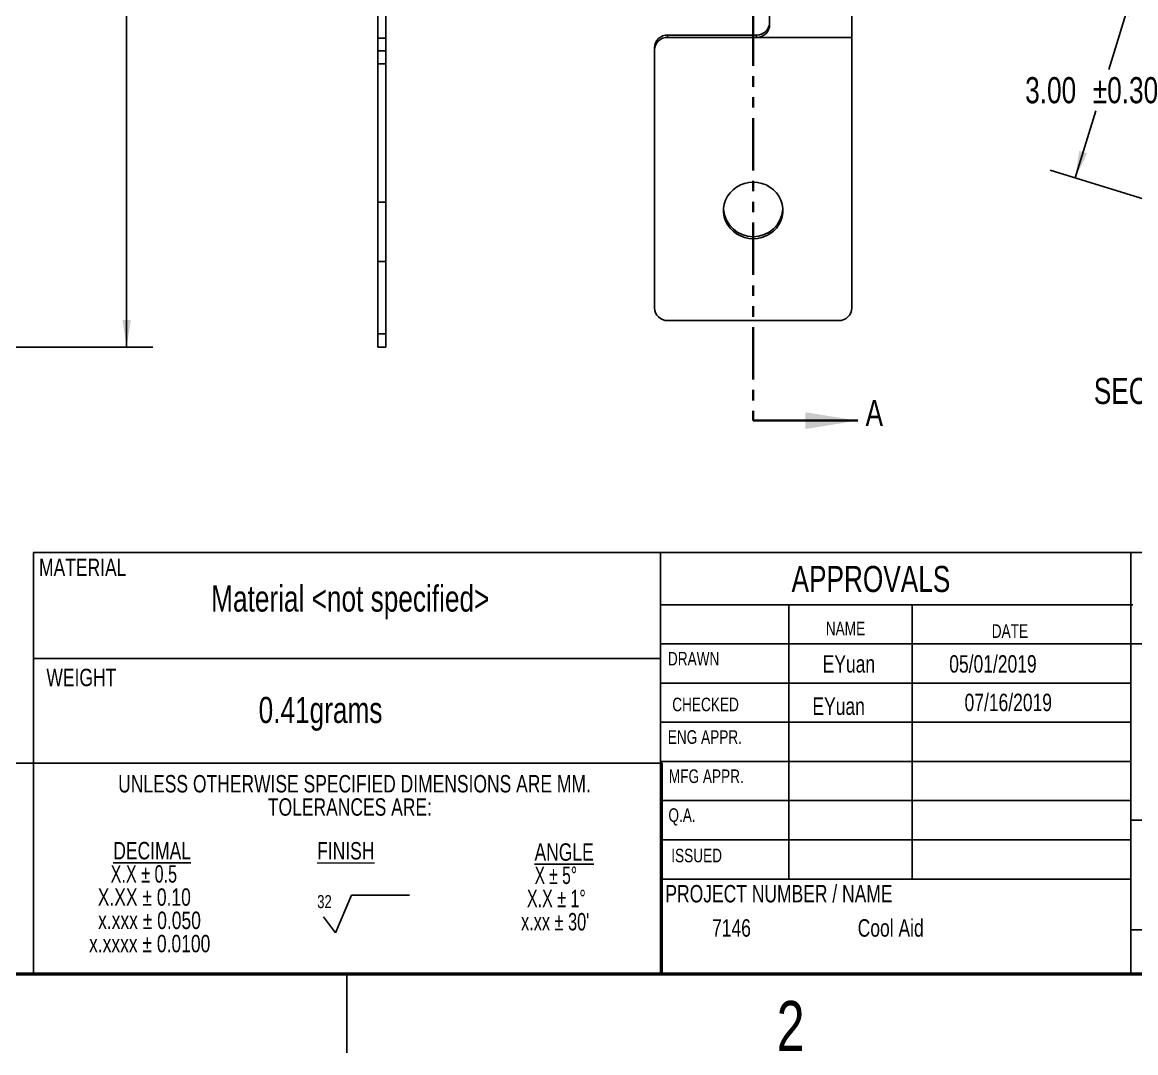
# Model space of a CAD drawing. Header units: millimetres. Extents: x 0.4 to 53.6, y 0.4 to 34.5.
# Drawn here: x 22.06 to 38.97, y 0.4 to 16.05 of the extents above; entities that cross this region are included whole.
import ezdxf

# ---------------------------------------------------------------- set-up
doc = ezdxf.new("R2010")
doc.units = ezdxf.units.MM
doc.header["$LTSCALE"] = 0.125
doc.linetypes.add('PHANTOM', pattern=[12.7, 6.35, -1.27, 1.27, -1.27, 1.27, -1.27])
for name, color, linetype in [('DIMENSIONS', 7, 'Continuous'), ('FORMAT', 7, 'Continuous'), ('FPC_OUTLINE', 7, 'Continuous')]:
    doc.layers.add(name, color=color, linetype=linetype)
doc.styles.add('SLDTEXTSTYLE0', font='TXT', dxfattribs={"width": 0.75})
doc.styles.add('SLDTEXTSTYLE1', font='TXT', dxfattribs={"width": 0.666667})
doc.styles.add('SLDTEXTSTYLE2', font='TXT', dxfattribs={"width": 0.6875})
doc.styles.add('SLDTEXTSTYLE3', font='TXT', dxfattribs={"width": 0.7})
doc.styles.add('SLDTEXTSTYLE4', font='TXT', dxfattribs={"width": 0.694444})
doc.dimstyles.new('SLDDIMSTYLE22', dxfattribs={"dimtxt": 0.396875, "dimasz": 0.41275, "dimexe": 0, "dimexo": 0.0625, "dimgap": 0.099219, "dimtad": 0, "dimtih": 1, "dimtoh": 1, "dimrnd": 1e-09, "dimzin": 4, "dimdsep": 46, "dimtxsty": 'SLDTEXTSTYLE0', "dimsah": 1, "dimcen": 0.09, "dimadec": 0, "dimazin": 1, "dimtol": 1, "dimtp": 0.3, "dimtm": 0.3, "dimtfac": 1, "dimtofl": 0, "dimtmove": 0, "dimatfit": 3, "dimfxl": 1, "dimfrac": 2, "dimtolj": 1, "dimtzin": 0, "dimarcsym": 0})
doc.dimstyles.new('SLDDIMSTYLE4', dxfattribs={"dimtxt": 0.396875, "dimasz": 0.41275, "dimexe": 0, "dimexo": 0.0625, "dimgap": 0.099219, "dimtad": 0, "dimtih": 1, "dimtoh": 1, "dimrnd": 1e-09, "dimzin": 4, "dimdsep": 46, "dimtxsty": 'SLDTEXTSTYLE0', "dimsah": 1, "dimcen": 0.09, "dimadec": 0, "dimazin": 1, "dimtol": 1, "dimtp": 0.25, "dimtm": 0.25, "dimtfac": 1, "dimtofl": 0, "dimtmove": 0, "dimatfit": 3, "dimfxl": 1, "dimfrac": 2, "dimtolj": 1, "dimarcsym": 0})

# ---------------------------------------------------------------- blocks, each defined once
blk = doc.blocks.new('SW_NOTE_0')
at = {"layer": 'FORMAT', "color": 0, "char_height": 0.2646, "attachment_point": 2}
for s, insert, style in [('\\LANGLE', (0.757, 0.341), 'SLDTEXTSTYLE0'), ('X ± 5°', (0.631, -0.012), 'SLDTEXTSTYLE1'), ('X.X ± 1°', (0.639, -0.364), 'SLDTEXTSTYLE2'), ("x.xx ± 30'", (0.621, -0.717), 'SLDTEXTSTYLE3')]:
    blk.add_mtext(s, dxfattribs=dict(at, insert=insert, style=style))
blk = doc.blocks.new('SW_NOTE_1')
at = {"layer": 'FORMAT', "color": 0, "char_height": 0.26458, "attachment_point": 2, "style": 'SLDTEXTSTYLE0'}
for s, insert in [('UNLESS OTHERWISE SPECIFIED DIMENSIONS ARE MM.', (4.324, 0.341)), ('TOLERANCES ARE:', (4.254, -0.012))]:
    blk.add_mtext(s, dxfattribs=dict(at, insert=insert))
blk = doc.blocks.new('SW_NOTE_2')
at = {"layer": 'FORMAT', "color": 0, "attachment_point": 2}
for s, insert, char_height, style in [('\\LDECIMAL', (0.943, 0.341), 0.2646, 'SLDTEXTSTYLE0'), ('X.X ± 0.5', (0.817, -0.012), 0.2646, 'SLDTEXTSTYLE4'), ('X.XX ± 0.10', (0.824, -0.364), 0.26458, 'SLDTEXTSTYLE0'), ('x.xxx ± 0.050', (0.903, -0.717), 0.26458, 'SLDTEXTSTYLE0'), ('x.xxxx ± 0.0100', (0.906, -1.07), 0.26458, 'SLDTEXTSTYLE0')]:
    blk.add_mtext(s, dxfattribs=dict(at, insert=insert, char_height=char_height, style=style))
blk = doc.blocks.new('TOLERANCE BLOCK_TIGHT')
at = {"layer": 'FORMAT'}
for p, q in [((38.05, 4.779), (47.571, 4.779)), ((47.571, 4.779), (47.571, 1.587)), ((42.607, 2.204), (42.853, 2.777)), ((42.853, 2.777), (43.735, 2.777)), ((42.425, 2.448), (42.607, 2.204))]:
    blk.add_line(p, q, dxfattribs=at)
at = {"layer": 'FORMAT', "color": 7}
for name, p in [('SW_NOTE_1', (38.574, 4.258)), ('SW_NOTE_2', (38.881, 3.242)), ('SW_NOTE_0', (45.325, 3.221))]:
    blk.add_blockref(name, p, dxfattribs=at)
at = {"color": 7, "linetype": 'Continuous', "lineweight": 0, "attachment_point": 1, "style": 'SLDTEXTSTYLE0'}
for s, insert, char_height in [('\\LFINISH', (42.33, 3.581), 0.2646), ('32', (42.331, 2.776), 0.1984)]:
    blk.add_mtext(s, dxfattribs=dict(at, insert=insert, char_height=char_height))
blk = doc.blocks.new('Creare PDM Title Block')
at = {"color": 7, "linetype": 'Continuous', "lineweight": 18}
blk.add_line((28.575, 1.587), (68.261, 1.587), dxfattribs=at)
at = {"layer": 'FORMAT'}
for p, q in [((38.1, 7.995), (68.261, 7.995)), ((38.1, 1.587), (38.1, 7.995)), ((47.625, 7.995), (47.625, 1.587)), ((54.769, 7.995), (54.769, 1.587)), ((47.632, 7.201), (54.796, 7.201)), ((49.572, 7.201), (49.572, 3.034)), ((51.446, 7.201), (51.446, 3.034)), ((47.625, 6.606), (54.769, 6.606)), ((54.769, 6.606), (68.263, 6.606)), ((38.1, 6.386), (47.625, 6.386)), ((47.625, 6.011), (54.769, 6.011)), ((47.625, 5.415), (54.769, 5.415)), ((38.1, 4.794), (28.575, 4.794)), ((38.1, 4.796), (47.625, 4.796)), ((54.769, 4.82), (47.625, 4.82)), ((54.769, 4.225), (47.625, 4.225)), ((54.769, 3.93), (68.261, 3.93)), ((54.769, 3.629), (47.625, 3.629)), ((54.76, 3.034), (47.625, 3.034)), ((54.769, 2.263), (68.263, 2.263))]:
    blk.add_line(p, q, dxfattribs=at)
at = {"color": 7, "linetype": 'Continuous', "lineweight": 0, "attachment_point": 1, "style": 'SLDTEXTSTYLE0'}
for s, insert, char_height in [('MATERIAL', (38.183, 7.9), 0.2646), ('APPROVALS', (49.613, 7.79), 0.3969), ('NAME', (50.133, 6.943), 0.2064), ('DATE', (52.654, 6.903), 0.2064), ('DRAWN', (47.735, 6.484), 0.2064), ('WEIGHT', (38.295, 6.228), 0.2646), ('CHECKED', (47.801, 5.789), 0.2064), ('ENG APPR.', (47.733, 5.294), 0.2064), ('MFG APPR.', (47.749, 4.699), 0.2064), ('Q.A.', (47.743, 4.109), 0.2064), ('ISSUED', (47.786, 3.495), 0.2064), ('PROJECT NUMBER / NAME', (47.697, 2.944), 0.26458)]:
    blk.add_mtext(s, dxfattribs=dict(at, insert=insert, char_height=char_height))
blk = doc.blocks.new('_D_4')
at = {"layer": 'DIMENSIONS'}
for p, q in [((15.6, 24.112), (24.038, 24.112)), ((23.641, 24.112), (23.641, 17.957)), ((23.641, 11.113), (23.641, 17.327)), ((15.6, 11.113), (24.038, 11.113))]:
    blk.add_line(p, q, dxfattribs=at)
for points in [[(23.641, 24.112), (23.578, 23.7), (23.705, 23.7)], [(23.641, 11.113), (23.705, 11.526), (23.578, 11.526)]]:
    blk.add_solid(points, dxfattribs=at)
at = {"layer": 'DIMENSIONS', "char_height": 0.3969, "attachment_point": 1, "style": 'SLDTEXTSTYLE0'}
for s, insert in [('13.00', (22.323, 17.838)), ('±0.25', (23.643, 17.838))]:
    blk.add_mtext(s, dxfattribs=dict(at, insert=insert))
blk = doc.blocks.new('_D_25')
at = {"layer": 'DIMENSIONS'}
for p, q in [((40.261, 16.132), (38.553, 16.66)), ((38.932, 16.543), (38.558, 15.331)), ((38.049, 13.681), (38.364, 14.701)), ((39.378, 13.27), (37.669, 13.798))]:
    blk.add_line(p, q, dxfattribs=at)
for points in [[(38.932, 16.543), (38.75, 16.167), (38.871, 16.129)], [(38.049, 13.681), (38.231, 14.056), (38.11, 14.094)]]:
    blk.add_solid(points, dxfattribs=at)
at = {"layer": 'DIMENSIONS', "char_height": 0.3969, "attachment_point": 1, "style": 'SLDTEXTSTYLE0'}
for s, insert in [('3.00', (37.289, 15.213)), ('±0.30', (38.316, 15.213))]:
    blk.add_mtext(s, dxfattribs=dict(at, insert=insert))

msp = doc.modelspace()

# ---------------------------------------------------------------- linework, layer by layer
at = {"color": 7, "linetype": 'PHANTOM', "lineweight": 35}
msp.add_line((33.15754, 25.7031), (33.15754, 9.9959), dxfattribs=at)
at = {"color": 7, "linetype": 'Continuous', "lineweight": 35}
msp.add_line((33.15754, 9.9959), (34.74504, 9.9959), dxfattribs=at)
at = {"color": 7, "linetype": 'Continuous', "lineweight": 25}
msp.add_line((26.9875, 1.5875), (26.9875, 0.39687), dxfattribs=at)
at = {"color": 7, "linetype": 'Continuous', "lineweight": 35}
msp.add_solid([(34.74504, 9.9959), (33.95129, 10.1229), (33.95129, 9.8689)], dxfattribs=at)
at = {"layer": 'FORMAT', "linetype": 'Continuous', "lineweight": 50}
msp.add_line((52.3875, 1.5875), (1.5875, 1.5875), dxfattribs=at)
at = {"layer": 'FORMAT', "linetype": 'Continuous', "lineweight": 25}
msp.add_line((26.9875, 0.39675), (26.9875, 1.58763), dxfattribs=at)
at = {"layer": 'FPC_OUTLINE', "linetype": 'Continuous', "lineweight": 25}
for p, q in [((27.45796, 23.91241), (27.45796, 11.31285)), ((27.57796, 23.91241), (27.57796, 11.31285)), ((27.45796, 15.8064), (27.45796, 16.44463)), ((27.57796, 15.8064), (27.57796, 16.44463)), ((33.40754, 16.01022), (33.40754, 16.33075)), ((34.65754, 16.33075), (34.65754, 15.81573)), ((27.57796, 15.8064), (27.45796, 15.8064)), ((31.85754, 15.85112), (31.85754, 15.81573)), ((33.20754, 15.85112), (31.85754, 15.85112)), ((33.20754, 15.81573), (31.85754, 15.81573)), ((33.20754, 15.81573), (33.20754, 15.85112)), ((34.65754, 15.81573), (33.20754, 15.81573)), ((34.65754, 15.81573), (34.65754, 11.70705)), ((27.45796, 15.61285), (27.45796, 15.41285)), ((27.57796, 15.61285), (27.45796, 15.61285)), ((27.57796, 15.61285), (27.57796, 15.41285)), ((31.65754, 15.62463), (31.65754, 15.66002)), ((31.65754, 15.62463), (31.65754, 11.70705)), ((27.45796, 15.41285), (27.45796, 11.31285)), ((27.57796, 15.41285), (27.45796, 15.41285)), ((27.57796, 15.41285), (27.57796, 11.31285)), ((27.45796, 14.84285), (27.45796, 15.24285)), ((27.45796, 15.24285), (27.45796, 14.84285)), ((27.45796, 15.24285), (27.45796, 14.84285)), ((27.45796, 14.84285), (27.45796, 15.24285)), ((27.45796, 14.14285), (27.45796, 14.54285)), ((27.45796, 14.54285), (27.45796, 14.14285)), ((27.45796, 14.54285), (27.45796, 14.14285)), ((27.45796, 14.14285), (27.45796, 14.54285)), ((27.45796, 13.84269), (27.45796, 13.86285)), ((27.45796, 13.84269), (27.45796, 13.44689)), ((27.45796, 13.84269), (27.45796, 13.44689)), ((27.45796, 13.26059), (27.45796, 13.59173)), ((27.45796, 13.26059), (27.45796, 13.59173)), ((27.45796, 13.17978), (27.45796, 13.52576)), ((27.45796, 13.52576), (27.45796, 13.17978)), ((27.45796, 13.45075), (27.45796, 13.46285)), ((27.57796, 13.31285), (27.45796, 13.31285)), ((27.45796, 12.41285), (27.45796, 13.31153)), ((27.45796, 13.05301), (27.45796, 13.26059)), ((27.45796, 13.26059), (27.45796, 13.05301)), ((27.57796, 12.41285), (27.57796, 13.31153)), ((27.45796, 13.17978), (27.45796, 12.91655)), ((27.45796, 13.17978), (27.45796, 12.91655)), ((27.45796, 12.54591), (27.45796, 12.80914)), ((27.45796, 12.54591), (27.45796, 12.80914)), ((27.45796, 12.4651), (27.45796, 12.67269)), ((27.45796, 12.67269), (27.45796, 12.4651)), ((27.45796, 12.54591), (27.45796, 12.19993)), ((27.45796, 12.19993), (27.45796, 12.54591)), ((27.45796, 12.4651), (27.45796, 12.13397)), ((27.45796, 12.4651), (27.45796, 12.13397)), ((27.45796, 12.41285), (27.57796, 12.41285)), ((27.45796, 11.883), (27.45796, 12.2788)), ((27.45796, 11.883), (27.45796, 12.2788)), ((27.45796, 12.27494), (27.45796, 12.26285)), ((27.45796, 11.883), (27.45796, 11.86285)), ((34.45754, 11.51595), (31.85754, 11.51595)), ((27.45796, 11.31285), (27.45796, 11.11285)), ((27.45796, 11.11285), (27.45796, 11.31285)), ((27.57796, 11.31285), (27.45796, 11.31285)), ((27.57796, 11.11285), (27.57796, 11.31285)), ((27.57796, 11.31285), (27.57796, 11.11285)), ((27.57796, 11.11285), (27.45796, 11.11285))]:
    msp.add_line(p, q, dxfattribs=at)
at = {"layer": 'FPC_OUTLINE', "linetype": 'Continuous', "lineweight": 25, "flags": 128}
msp.add_lwpolyline([(33.15754, 12.75811), (33.22461, 12.76291), (33.29018, 12.77721), (33.35279, 12.80069), (33.41104, 12.83282), (33.46362, 12.87289), (33.50937, 12.92), (33.54726, 12.9731), (33.57644, 13.031), (33.59626, 13.09241), (33.60629, 13.15596), (33.60629, 13.22022), (33.59626, 13.28377), (33.57644, 13.34518), (33.54726, 13.40308), (33.50937, 13.45617), (33.46362, 13.50328), (33.41104, 13.54335), (33.35279, 13.57548), (33.29018, 13.59896), (33.22461, 13.61326), (33.15754, 13.61807), (33.09048, 13.61326), (33.0249, 13.59896), (32.9623, 13.57548), (32.90405, 13.54335), (32.85147, 13.50328), (32.80572, 13.45617), (32.76783, 13.40308), (32.73865, 13.34518), (32.71883, 13.28377), (32.7088, 13.22022), (32.7088, 13.15596), (32.71883, 13.09241), (32.73865, 13.031), (32.76783, 12.9731), (32.80572, 12.92), (32.85147, 12.87289), (32.90405, 12.83282), (32.9623, 12.80069), (33.0249, 12.77721), (33.09048, 12.76291), (33.15754, 12.75811)], dxfattribs=at)
at = {"layer": 'FPC_OUTLINE', "linetype": 'Continuous', "lineweight": 25}
for centre, radius, start, end in [((31.85319, 15.65547), 0.1957, 88.726207, 178.66688), ((31.85319, 15.62007), 0.1957, 88.726207, 178.66688), ((33.15754, 13.23967), 0.45089, 184.310231, 355.689769), ((31.85319, 11.71161), 0.1957, 181.33312, 271.273793), ((34.46189, 11.71161), 0.1957, 268.726207, 358.66688)]:
    msp.add_arc(centre, radius, start, end, dxfattribs=at)
for points, knots in [([(33.20754, 15.85112), (33.26045, 15.85112), (33.31218, 15.87181), (33.38597, 15.94322), (33.40754, 15.99378), (33.40754, 16.04587)], [0, 0, 0, 0, 0.5, 0.5, 1, 1, 1, 1]), ([(33.40754, 16.01022), (33.40754, 15.95823), (33.38603, 15.90787), (33.31229, 15.83648), (33.26044, 15.81573), (33.20754, 15.81573)], [0, 0, 0, 0, 0.5, 0.5, 1, 1, 1, 1]), ([(27.45796, 15.8064), (27.45796, 15.78846), (27.45796, 15.75439), (27.45796, 15.70785), (27.45796, 15.66984), (27.45796, 15.64123), (27.45796, 15.62137), (27.45796, 15.61581), (27.45796, 15.61285)], [0, 0, 0, 0, 0.17536083, 0.33302488, 0.48321191, 0.63763339, 0.80712527, 1, 1, 1, 1]), ([(27.57796, 15.8064), (27.57796, 15.78846), (27.57796, 15.75439), (27.57796, 15.70785), (27.57796, 15.66984), (27.57796, 15.64123), (27.57796, 15.62137), (27.57796, 15.61581), (27.57796, 15.61285)], [0, 0, 0, 0, 0.17536083, 0.33302488, 0.48321191, 0.63763339, 0.80712527, 1, 1, 1, 1])]:
    msp.add_open_spline(points, degree=3, knots=knots, dxfattribs=at)

# ---------------------------------------------------------------- block references
at = {"color": 7, "linetype": 'Continuous'}
for name, p in [('Creare PDM Title Block', (-15.87296, 0)), ('TOLERANCE BLOCK_TIGHT', (-15.79605, 0.01482))]:
    msp.add_blockref(name, p, dxfattribs=at)

# ---------------------------------------------------------------- texts
at = {"color": 7, "linetype": 'Continuous', "insert": (34.86444, 10.31052), "char_height": 0.39687, "attachment_point": 1, "style": 'SLDTEXTSTYLE0'}
msp.add_mtext('A', dxfattribs=at)
at = {"color": 7, "linetype": 'Continuous', "lineweight": 0, "style": 'SLDTEXTSTYLE0'}
for s, insert, char_height, attachment_point in [('Material <not specified>', (27.03725, 7.49263), 0.396875, 2), ('EYuan', (34.21298, 6.43427), 0.264583, 1), ('05/01/2019', (36.13554, 6.43427), 0.264583, 1), ('0.41grams', (26.58589, 5.80079), 0.396875, 2), ('EYuan', (34.4556, 5.79181), 0.264583, 2), ('07/16/2019', (37.03219, 5.84904), 0.264583, 2), ('7146', (32.53245, 2.42406), 0.264583, 1), ('Cool Aid', (34.74489, 2.42406), 0.264583, 1), ('2', (33.7267, 1.18296), 0.762, 2)]:
    msp.add_mtext(s, dxfattribs=dict(at, insert=insert, char_height=char_height, attachment_point=attachment_point))
at = {"layer": 'DIMENSIONS', "insert": (39.60319, 10.64542), "char_height": 0.396875, "attachment_point": 2, "style": 'SLDTEXTSTYLE0'}
msp.add_mtext('SECTION A-A', dxfattribs=at)

# ---------------------------------------------------------------- dimensions: what is measured, and where the dimension line sits
at = {"layer": 'DIMENSIONS'}
for base, p1, p2, angle, dimstyle, picture, middle in [((23.64114, 24.11241), (15.44114, 11.11285), (15.44114, 24.11241), 90, 'SLDDIMSTYLE4', '_D_4', (23.64114, 17.6416)), ((38.93222, 16.54258), (39.52936, 13.22348), (40.41288, 16.08548), 72.844033, 'SLDDIMSTYLE22', '_D_25', (38.46101, 15.0162))]:
    dim = msp.add_linear_dim(base=base, p1=p1, p2=p2, angle=angle, dimstyle=dimstyle, dxfattribs=at)
    dim.commit()
    dim.dimension.update_dxf_attribs({"geometry": picture, "text_midpoint": middle, "dimtype": 160})

doc.saveas('drawing.dxf')
